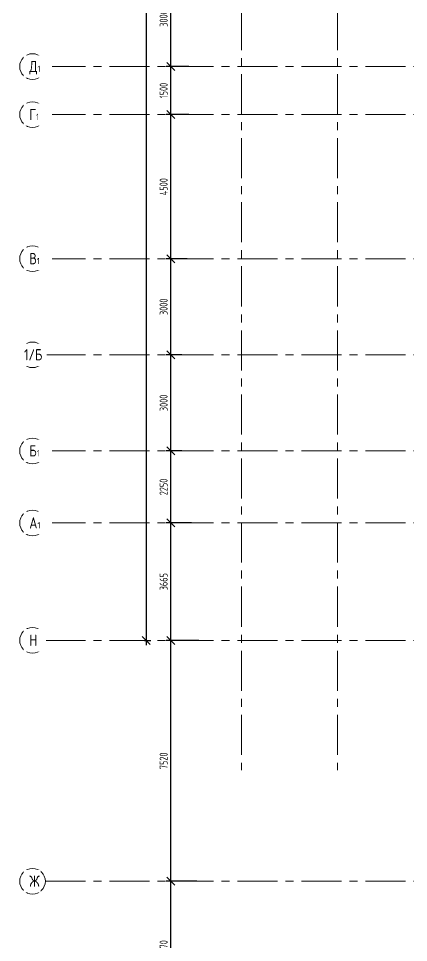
# Model space of a CAD drawing. Header units: millimetres. Extents: x -13407 to 115150, y -83292 to 109271.
# Drawn here: x -13404 to -1215, y 18048 to 46895 of the extents above; entities that cross this region are included whole.
import ezdxf

# ---------------------------------------------------------------- set-up
doc = ezdxf.new("R2010")
doc.units = ezdxf.units.MM
doc.linetypes.add('CENTER', pattern=[2, 1.25, -0.25, 0.25, -0.25])
doc.layers.get('Defpoints').update_dxf_attribs({"color": 6})
doc.layers.add('АР_Оси', color=193, linetype='Continuous', lineweight=9)
doc.layers.add('АР_Оси размеры', color=164, linetype='Continuous', lineweight=9)
doc.styles.add('ГОСТ 2.304', font='isocpeur.ttf', dxfattribs={"width": 0.7})
doc.dimstyles.new('СПДС', dxfattribs={"dimscale": 100, "dimtxt": 2.5, "dimasz": 2.5, "dimexe": 1.5, "dimexo": 0, "dimgap": 1, "dimtad": 1, "dimdec": 0, "dimrnd": 1, "dimtxsty": 'ГОСТ 2.304', "dimblk": 'OBLIQUE', "dimcen": 2.5, "dimdle": 1.5, "dimadec": 0, "dimazin": 2, "dimtfac": 0.75, "dimtdec": 0, "dimtmove": 1, "dimatfit": 3, "dimfxl": 1, "dimtolj": 1, "dimarcsym": 1})

# ---------------------------------------------------------------- blocks, each defined once
blk = doc.blocks.new('_Oblique')
at = {"color": 0, "linetype": 'ByBlock', "lineweight": -2}
blk.add_line((-0.5, -0.5), (0.5, 0.5), dxfattribs=at)
blk = doc.blocks.new('*D220')
at = {"layer": 'Defpoints', "color": 0, "ltscale": 100, "transparency": 16777216}
for p in [(-8643, 19960), (-7825, 19960), (-8293, 15790)]:
    blk.add_point(p, dxfattribs=at)
at = {"layer": 'АР_Оси размеры', "color": 0, "lineweight": -2, "ltscale": 100, "transparency": 16777216}
for p, q in [((-7825, 19960), (-8793, 19960)), ((-8643, 15640), (-8643, 20110)), ((-8293, 15790), (-8793, 15790))]:
    blk.add_line(p, q, dxfattribs=at)
at = {"layer": 'АР_Оси размеры', "color": 0, "lineweight": -2, "ltscale": 100, "transparency": 16777216, "xscale": 250, "yscale": 250, "zscale": 250}
for p, rotation in [((-8643, 19960), 90), ((-8643, 15790), 270)]:
    blk.add_blockref('_Oblique', p, dxfattribs=dict(at, rotation=rotation))
at = {"layer": 'АР_Оси размеры', "color": 0, "ltscale": 100, "transparency": 16777216, "insert": (-8868, 17875), "char_height": 250, "attachment_point": 5, "rotation": 90, "style": 'ГОСТ 2.304'}
blk.add_mtext('\\A1;4170', dxfattribs=at)
blk = doc.blocks.new('*D221')
at = {"layer": 'Defpoints', "color": 0, "ltscale": 100, "transparency": 16777216}
for p in [(-8643, 27480), (-7764, 27480), (-7825, 19960)]:
    blk.add_point(p, dxfattribs=at)
at = {"layer": 'АР_Оси размеры', "color": 0, "lineweight": -2, "ltscale": 100, "transparency": 16777216}
for p, q in [((-7764, 27480), (-8793, 27480)), ((-8643, 19810), (-8643, 27630)), ((-7825, 19960), (-8793, 19960))]:
    blk.add_line(p, q, dxfattribs=at)
at = {"layer": 'АР_Оси размеры', "color": 0, "lineweight": -2, "ltscale": 100, "transparency": 16777216, "xscale": 250, "yscale": 250, "zscale": 250}
for p, rotation in [((-8643, 27480), 90), ((-8643, 19960), 270)]:
    blk.add_blockref('_Oblique', p, dxfattribs=dict(at, rotation=rotation))
at = {"layer": 'АР_Оси размеры', "color": 0, "ltscale": 100, "transparency": 16777216, "insert": (-8868, 23720), "char_height": 250, "attachment_point": 5, "rotation": 90, "style": 'ГОСТ 2.304'}
blk.add_mtext('\\A1;7520', dxfattribs=at)
blk = doc.blocks.new('*D222')
at = {"layer": 'Defpoints', "color": 0, "ltscale": 100, "transparency": 16777216}
for p in [(-8643, 31145), (-7994, 31145), (-7764, 27480)]:
    blk.add_point(p, dxfattribs=at)
at = {"layer": 'АР_Оси размеры', "color": 0, "lineweight": -2, "ltscale": 100, "transparency": 16777216}
for p, q in [((-8643, 27330), (-8643, 31295)), ((-7994, 31145), (-8793, 31145)), ((-7764, 27480), (-8793, 27480))]:
    blk.add_line(p, q, dxfattribs=at)
at = {"layer": 'АР_Оси размеры', "color": 0, "lineweight": -2, "ltscale": 100, "transparency": 16777216, "xscale": 250, "yscale": 250, "zscale": 250}
for p, rotation in [((-8643, 31145), 90), ((-8643, 27480), 270)]:
    blk.add_blockref('_Oblique', p, dxfattribs=dict(at, rotation=rotation))
at = {"layer": 'АР_Оси размеры', "color": 0, "ltscale": 100, "transparency": 16777216, "insert": (-8868, 29313), "char_height": 250, "attachment_point": 5, "rotation": 90, "style": 'ГОСТ 2.304'}
blk.add_mtext('\\A1;3665', dxfattribs=at)
blk = doc.blocks.new('*D202')
at = {"layer": 'Defpoints', "color": 0, "ltscale": 100, "transparency": 16777216}
for p in [(-8643, 33395), (-8301, 33395), (-7994, 31145)]:
    blk.add_point(p, dxfattribs=at)
at = {"layer": 'АР_Оси размеры', "color": 0, "lineweight": -2, "ltscale": 100, "transparency": 16777216}
for p, q in [((-8643, 30995), (-8643, 33545)), ((-8301, 33395), (-8793, 33395)), ((-7994, 31145), (-8793, 31145))]:
    blk.add_line(p, q, dxfattribs=at)
at = {"layer": 'АР_Оси размеры', "color": 0, "lineweight": -2, "ltscale": 100, "transparency": 16777216, "xscale": 250, "yscale": 250, "zscale": 250}
for p, rotation in [((-8643, 33395), 90), ((-8643, 31145), 270)]:
    blk.add_blockref('_Oblique', p, dxfattribs=dict(at, rotation=rotation))
at = {"layer": 'АР_Оси размеры', "color": 0, "ltscale": 100, "transparency": 16777216, "insert": (-8868, 32270), "char_height": 250, "attachment_point": 5, "rotation": 90, "style": 'ГОСТ 2.304'}
blk.add_mtext('\\A1;2250', dxfattribs=at)
blk = doc.blocks.new('*D203')
at = {"layer": 'Defpoints', "color": 0, "ltscale": 100, "transparency": 16777216}
for p in [(-8643, 36395), (-8301, 36395), (-8301, 33395)]:
    blk.add_point(p, dxfattribs=at)
at = {"layer": 'АР_Оси размеры', "color": 0, "lineweight": -2, "ltscale": 100, "transparency": 16777216}
for p, q in [((-8301, 36395), (-8793, 36395)), ((-8643, 33245), (-8643, 36545)), ((-8301, 33395), (-8793, 33395))]:
    blk.add_line(p, q, dxfattribs=at)
at = {"layer": 'АР_Оси размеры', "color": 0, "lineweight": -2, "ltscale": 100, "transparency": 16777216, "xscale": 250, "yscale": 250, "zscale": 250}
for p, rotation in [((-8643, 36395), 90), ((-8643, 33395), 270)]:
    blk.add_blockref('_Oblique', p, dxfattribs=dict(at, rotation=rotation))
at = {"layer": 'АР_Оси размеры', "color": 0, "ltscale": 100, "transparency": 16777216, "insert": (-8868, 34895), "char_height": 250, "attachment_point": 5, "rotation": 90, "style": 'ГОСТ 2.304'}
blk.add_mtext('\\A1;3000', dxfattribs=at)
blk = doc.blocks.new('*D204')
at = {"layer": 'Defpoints', "color": 0, "ltscale": 100, "transparency": 16777216}
for p in [(-8643, 39395), (-8134, 39395), (-8301, 36395)]:
    blk.add_point(p, dxfattribs=at)
at = {"layer": 'АР_Оси размеры', "color": 0, "lineweight": -2, "ltscale": 100, "transparency": 16777216}
for p, q in [((-8643, 36245), (-8643, 39545)), ((-8134, 39395), (-8793, 39395)), ((-8301, 36395), (-8793, 36395))]:
    blk.add_line(p, q, dxfattribs=at)
at = {"layer": 'АР_Оси размеры', "color": 0, "lineweight": -2, "ltscale": 100, "transparency": 16777216, "xscale": 250, "yscale": 250, "zscale": 250}
for p, rotation in [((-8643, 39395), 90), ((-8643, 36395), 270)]:
    blk.add_blockref('_Oblique', p, dxfattribs=dict(at, rotation=rotation))
at = {"layer": 'АР_Оси размеры', "color": 0, "ltscale": 100, "transparency": 16777216, "insert": (-8868, 37895), "char_height": 250, "attachment_point": 5, "rotation": 90, "style": 'ГОСТ 2.304'}
blk.add_mtext('\\A1;3000', dxfattribs=at)
blk = doc.blocks.new('*D205')
at = {"layer": 'Defpoints', "color": 0, "ltscale": 100, "transparency": 16777216}
for p in [(-8643, 43895), (-8080, 43895), (-8134, 39395)]:
    blk.add_point(p, dxfattribs=at)
at = {"layer": 'АР_Оси размеры', "color": 0, "lineweight": -2, "ltscale": 100, "transparency": 16777216}
for p, q in [((-8080, 43895), (-8793, 43895)), ((-8643, 39245), (-8643, 44045)), ((-8134, 39395), (-8793, 39395))]:
    blk.add_line(p, q, dxfattribs=at)
at = {"layer": 'АР_Оси размеры', "color": 0, "lineweight": -2, "ltscale": 100, "transparency": 16777216, "xscale": 250, "yscale": 250, "zscale": 250}
for p, rotation in [((-8643, 43895), 90), ((-8643, 39395), 270)]:
    blk.add_blockref('_Oblique', p, dxfattribs=dict(at, rotation=rotation))
at = {"layer": 'АР_Оси размеры', "color": 0, "ltscale": 100, "transparency": 16777216, "insert": (-8868, 41645), "char_height": 250, "attachment_point": 5, "rotation": 90, "style": 'ГОСТ 2.304'}
blk.add_mtext('\\A1;4500', dxfattribs=at)
blk = doc.blocks.new('*D206')
at = {"layer": 'Defpoints', "color": 0, "ltscale": 100, "transparency": 16777216}
for p in [(-8643, 45395), (-8080, 45395), (-8080, 43895)]:
    blk.add_point(p, dxfattribs=at)
at = {"layer": 'АР_Оси размеры', "color": 0, "lineweight": -2, "ltscale": 100, "transparency": 16777216}
for p, q in [((-8080, 45395), (-8793, 45395)), ((-8643, 43745), (-8643, 45545)), ((-8080, 43895), (-8793, 43895))]:
    blk.add_line(p, q, dxfattribs=at)
at = {"layer": 'АР_Оси размеры', "color": 0, "lineweight": -2, "ltscale": 100, "transparency": 16777216, "xscale": 250, "yscale": 250, "zscale": 250}
for p, rotation in [((-8643, 45395), 90), ((-8643, 43895), 270)]:
    blk.add_blockref('_Oblique', p, dxfattribs=dict(at, rotation=rotation))
at = {"layer": 'АР_Оси размеры', "color": 0, "ltscale": 100, "transparency": 16777216, "insert": (-8868, 44645), "char_height": 250, "attachment_point": 5, "rotation": 90, "style": 'ГОСТ 2.304'}
blk.add_mtext('\\A1;1500', dxfattribs=at)
blk = doc.blocks.new('*D207')
at = {"layer": 'Defpoints', "color": 0, "ltscale": 100, "transparency": 16777216}
for p in [(-8643, 48395), (-8219, 48395), (-8080, 45395)]:
    blk.add_point(p, dxfattribs=at)
at = {"layer": 'АР_Оси размеры', "color": 0, "lineweight": -2, "ltscale": 100, "transparency": 16777216}
for p, q in [((-8643, 45245), (-8643, 48545)), ((-8219, 48395), (-8793, 48395)), ((-8080, 45395), (-8793, 45395))]:
    blk.add_line(p, q, dxfattribs=at)
at = {"layer": 'АР_Оси размеры', "color": 0, "lineweight": -2, "ltscale": 100, "transparency": 16777216, "xscale": 250, "yscale": 250, "zscale": 250}
for p, rotation in [((-8643, 48395), 90), ((-8643, 45395), 270)]:
    blk.add_blockref('_Oblique', p, dxfattribs=dict(at, rotation=rotation))
at = {"layer": 'АР_Оси размеры', "color": 0, "ltscale": 100, "transparency": 16777216, "insert": (-8868, 46895), "char_height": 250, "attachment_point": 5, "rotation": 90, "style": 'ГОСТ 2.304'}
blk.add_mtext('\\A1;3000', dxfattribs=at)
blk = doc.blocks.new('*D215')
at = {"layer": 'Defpoints', "color": 0, "ltscale": 100, "transparency": 16777216}
for p in [(-9469, 75395), (-9469, 27480), (-9413, 27480)]:
    blk.add_point(p, dxfattribs=at)
at = {"layer": 'АР_Оси размеры', "color": 0, "lineweight": -2, "ltscale": 100, "transparency": 16777216}
for p, q in [((-9469, 75395), (-9263, 75395)), ((-9413, 75545), (-9413, 27330)), ((-9469, 27480), (-9263, 27480))]:
    blk.add_line(p, q, dxfattribs=at)
at = {"layer": 'АР_Оси размеры', "color": 0, "lineweight": -2, "ltscale": 100, "transparency": 16777216, "xscale": 250, "yscale": 250, "zscale": 250}
for p, rotation in [((-9413, 75395), 90), ((-9413, 27480), 270)]:
    blk.add_blockref('_Oblique', p, dxfattribs=dict(at, rotation=rotation))
at = {"layer": 'АР_Оси размеры', "color": 0, "ltscale": 100, "transparency": 16777216, "insert": (-9638, 51438), "char_height": 250, "attachment_point": 5, "rotation": 90, "style": 'ГОСТ 2.304'}
blk.add_mtext('\\A1;47915', dxfattribs=at)

msp = doc.modelspace()

# ---------------------------------------------------------------- linework, layer by layer
at = {"layer": 'АР_Оси', "linetype": 'CENTER', "ltscale": 1000}
for p, q in [((-6430.1, 79157.5), (-6430.1, 23425.1)), ((-3430.1, 79157.5), (-3430.1, 23425.1)), ((-12563.8, 45395), (70614.6, 45395)), ((-12563.8, 43895), (70614.6, 43895)), ((-12563.8, 39395), (70614.6, 39395)), ((-12563.8, 36395), (70614.6, 36395)), ((-12563.8, 33395), (70614.6, 33395)), ((-12563.8, 31145), (70614.6, 31145)), ((-12563.8, 27480), (71033.4, 27480)), ((-12563.8, 19960), (71033.4, 19960))]:
    msp.add_line(p, q, dxfattribs=at)
at = {"layer": 'АР_Оси', "ltscale": 0.5}
for centre in [(-12963.8, 45395), (-12963.8, 43895), (-12963.8, 39395), (-12963.8, 36395), (-12963.8, 33395), (-12963.8, 31145), (-12963.8, 27480), (-12963.8, 19960)]:
    msp.add_circle(centre, 400, dxfattribs=at)

# ---------------------------------------------------------------- dimensions: what is measured, and where the dimension line sits
at = {"layer": 'АР_Оси размеры', "ltscale": 100}
for base, p1, p2, picture, middle in [((-9413.3, 27480), (-9469.1, 75395), (-9469.1, 27480), '*D215', (-9638.3, 51437.5)), ((-8642.7, 48395), (-8079.8, 45395), (-8219.3, 48395), '*D207', (-8867.7, 46895)), ((-8642.7, 45395), (-8079.8, 43895), (-8079.8, 45395), '*D206', (-8867.7, 44645)), ((-8642.7, 43895), (-8133.8, 39395), (-8079.8, 43895), '*D205', (-8867.7, 41645)), ((-8642.7, 39395), (-8300.8, 36395), (-8133.8, 39395), '*D204', (-8867.7, 37895)), ((-8642.7, 36395), (-8300.8, 33395), (-8300.8, 36395), '*D203', (-8867.7, 34895)), ((-8642.7, 33395), (-7993.9, 31145), (-8300.8, 33395), '*D202', (-8867.7, 32270)), ((-8642.7, 31145), (-7764, 27480), (-7993.9, 31145), '*D222', (-8867.7, 29312.5)), ((-8642.7, 27480), (-7824.9, 19960), (-7764, 27480), '*D221', (-8867.7, 23720)), ((-8642.7, 19960), (-8292.9, 15790), (-7824.9, 19960), '*D220', (-8867.7, 17875))]:
    dim = msp.add_linear_dim(base=base, p1=p1, p2=p2, angle=90, dimstyle='СПДС', dxfattribs=at)
    dim.commit()
    dim.dimension.update_dxf_attribs({"geometry": picture, "text_midpoint": middle})

# ---------------------------------------------------------------- next in the draw order: texts
at = {"layer": 'АР_Оси', "char_height": 350, "attachment_point": 1, "line_spacing_factor": 1.149209, "style": 'ГОСТ 2.304', "bg_fill": 2}
for s, insert, width in [('{\\W0.8;Д\\H0.57143x;1}', (-13063.6, 45572.8), 528.82), ('{\\W0.8;Г\\H0.57143x;1}', (-13063.6, 44072.8), 528.82), ('{\\W0.8;В\\H0.57143x;1}', (-13063.6, 39572.8), 528.82), ('{\\W0.8;1/Б}', (-13228.5, 36572.8), 528.82), ('{\\W0.8;Б\\H0.57143x;1}', (-13063.6, 33572.8), 528.82), ('{\\W0.8;А\\H0.57143x;1}', (-13063.6, 31322.8), 528.82), ('{\\W0.8;Ж}', (-13063.6, 20137.8), 178.206)]:
    msp.add_mtext(s, dxfattribs=dict(at, insert=insert, width=width))
at = {"layer": 'АР_Оси', "insert": (-13063.6, 27657.8), "char_height": 350, "attachment_point": 1, "line_spacing_factor": 1.149209, "style": 'ГОСТ 2.304', "bg_fill": 2}
msp.add_mtext('{\\W0.8;Н}', dxfattribs=at)

doc.saveas('drawing.dxf')
